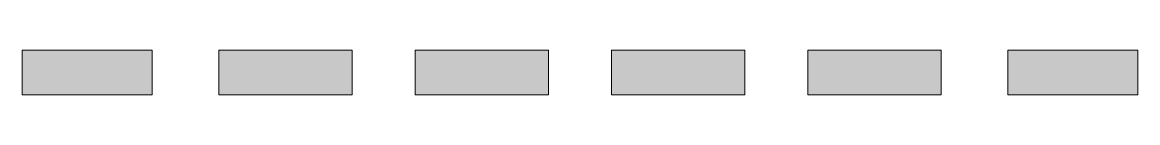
# Model space of a CAD drawing. Header units: metres. Extents: x 18 to 379, y 134 to 149.
import ezdxf

# ---------------------------------------------------------------- set-up
doc = ezdxf.new("R2010")
doc.units = ezdxf.units.M
doc.layers.add('FILL_WHITE_FFFFFF', color=7, linetype='Continuous', true_color=0xffffff)

msp = doc.modelspace()

# ---------------------------------------------------------------- hatches: boundary and pattern name
at = {"layer": 'FILL_WHITE_FFFFFF', "true_color": 0xffffff}
h = msp.add_hatch(color=7, dxfattribs=at)
h.dxf.hatch_style = 1
h.paths.add_polyline_path([(59.85, 134.25), (17.85, 134.25), (17.85, 148.65), (59.85, 148.65), (59.85, 134.25)])
h = msp.add_hatch(color=7, dxfattribs=at)
h.dxf.hatch_style = 1
h.paths.add_polyline_path([(124.65, 134.25), (81.45, 134.25), (81.45, 148.65), (124.65, 148.65), (124.65, 134.25)])
h = msp.add_hatch(color=7, dxfattribs=at)
h.dxf.hatch_style = 1
h.paths.add_polyline_path([(188.25, 134.25), (145.05, 134.25), (145.05, 148.65), (188.25, 148.65), (188.25, 134.25)])
h = msp.add_hatch(color=7, dxfattribs=at)
h.dxf.hatch_style = 1
h.paths.add_polyline_path([(251.85, 134.25), (208.65, 134.25), (208.65, 148.65), (251.85, 148.65), (251.85, 134.25)])
h = msp.add_hatch(color=7, dxfattribs=at)
h.dxf.hatch_style = 1
h.paths.add_polyline_path([(315.45, 134.25), (272.25, 134.25), (272.25, 148.65), (315.45, 148.65), (315.45, 134.25)])
h = msp.add_hatch(color=7, dxfattribs=at)
h.dxf.hatch_style = 1
h.paths.add_polyline_path([(379.05, 134.25), (337.05, 134.25), (337.05, 148.65), (379.05, 148.65), (379.05, 134.25)])

# ---------------------------------------------------------------- linework, layer by layer
at = {"layer": 'FILL_WHITE_FFFFFF', "lineweight": 0, "true_color": 0xffffff}
for points in [[(59.85, 134.25), (17.85, 134.25), (17.85, 148.65), (59.85, 148.65)], [(124.65, 134.25), (81.45, 134.25), (81.45, 148.65), (124.65, 148.65)], [(188.25, 134.25), (145.05, 134.25), (145.05, 148.65), (188.25, 148.65)], [(251.85, 134.25), (208.65, 134.25), (208.65, 148.65), (251.85, 148.65)], [(315.45, 134.25), (272.25, 134.25), (272.25, 148.65), (315.45, 148.65)], [(379.05, 134.25), (337.05, 134.25), (337.05, 148.65), (379.05, 148.65)]]:
    msp.add_lwpolyline(points, close=True, dxfattribs=at)

doc.saveas('drawing.dxf')
